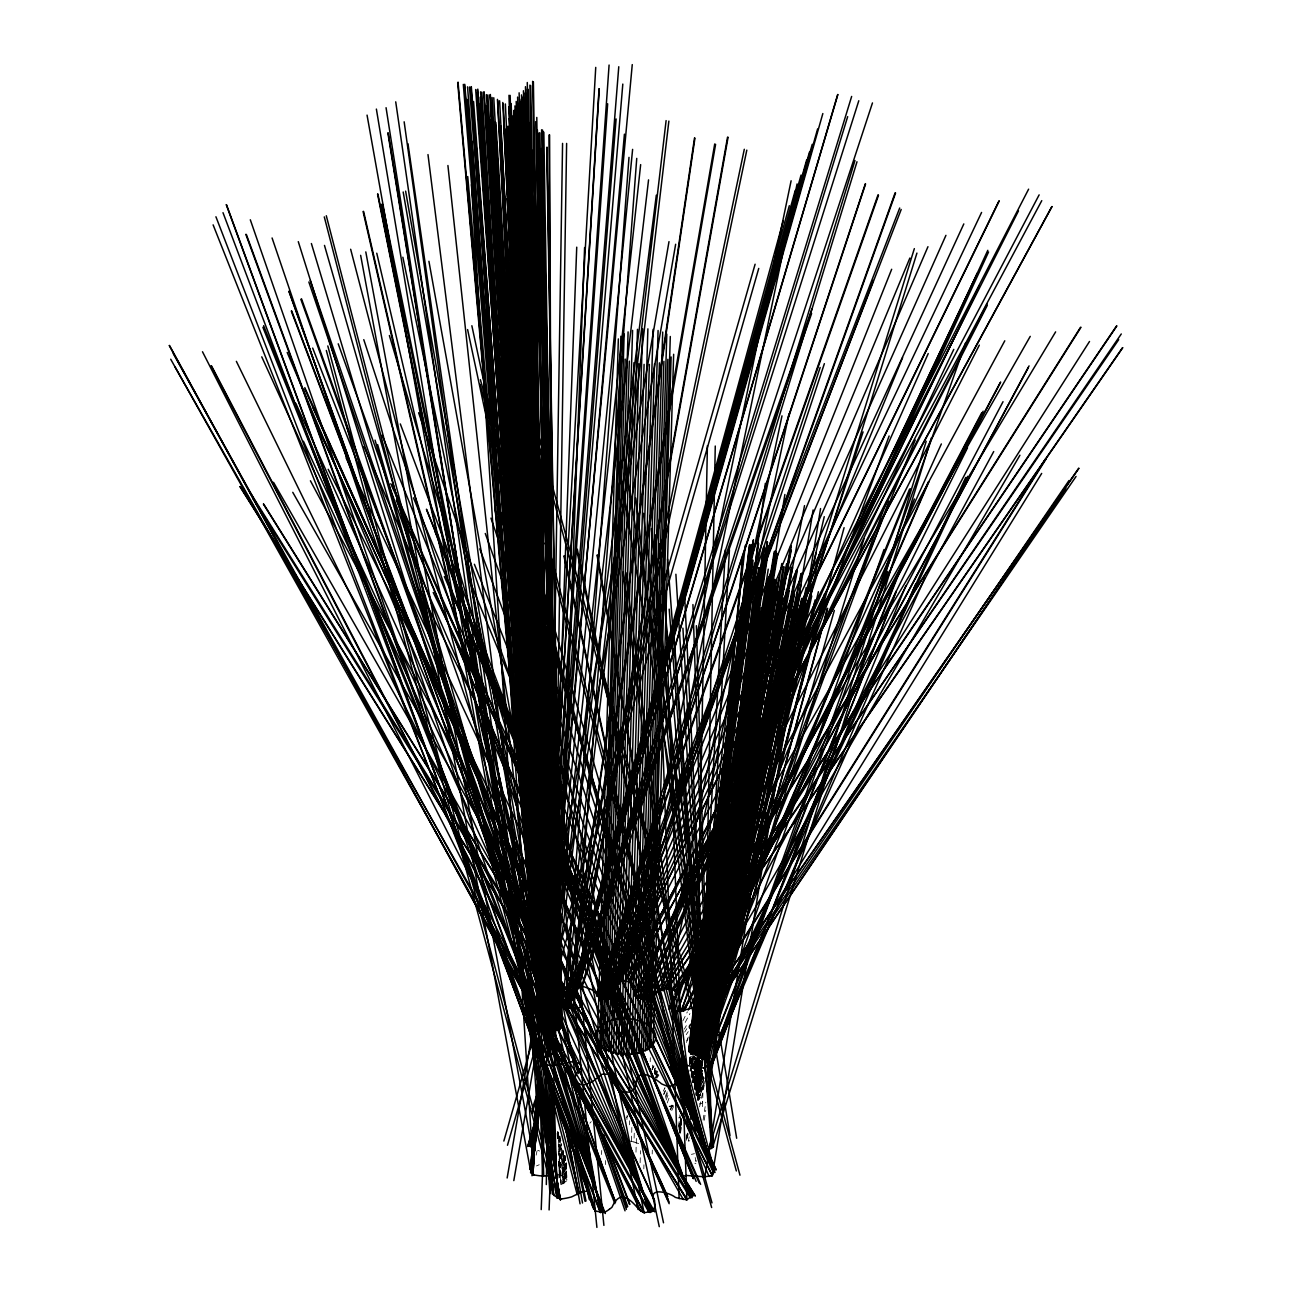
<?xml version="1.0" encoding="UTF-8"?>
<svg xmlns="http://www.w3.org/2000/svg" width="1292" height="1292" viewBox="0 0 1292 1292"><rect width="100%" height="100%" fill="white"/><g stroke="black" fill="none" stroke-linecap="round" stroke-linejoin="round"><path stroke-width="0.75" stroke-dasharray="5 3.75" d="M695.08 1088.155L695.419 1070.034M695.467 1068.016L695.661 1057.954M702.606 1106.646L703.187 1076.43M601.587 1154.515L601.701 1150.494M605.447 1164.593L605.577 1160.555M626.943 1119.518L627.072 1115.497M629.495 1124.815L629.608 1120.778M631.449 1141.159L631.869 1127.06M638.619 1143.582L634.001 1142.015L634.291 1131.937M635.987 1152.189L636.407 1138.107M640.121 1162.752L640.477 1150.671M643.82 1168.824L643.949 1164.786M650.215 1061.749L650.328 1057.712M652.428 1069.13L652.557 1065.109M654.624 1073.248L654.786 1067.386M652.202 1153.982L652.315 1150.09M696.776 1071.229L695.774 1089.35L699.812 1071.682M696.889 1069.211L697.551 1057.131M699.279 1099.444L700.829 1071.262L697.373 1095.374M701.378 1061.184L700.942 1069.243L702.057 1061.313M694.482 1088.542L696.485 1066.449M696.663 1064.447L697.212 1058.423M696.986 1066.336L694.983 1088.429L701.168 1060.861M697.163 1064.317L697.712 1058.293M679.85 1132.131L681.159 1118.711M691.22 1067.677L692.577 1055.661M691.268 1076.026L691.931 1070.018M692.157 1068.016L693.513 1056M691.268 1075.719L691.963 1069.711M692.189 1067.709L693.546 1055.693M692.028 1078.029L692.932 1070.018M693.158 1068.016L694.531 1056M691.64 1076.947L693.982 1056.921M692.609 1076.785L693.303 1070.777M693.546 1068.775L694.725 1058.762M701.201 1060.328L695.451 1087.896L699.02 1057.857M679.624 1128.174L680.577 1120.164M679.657 1129.579L680.852 1119.566M679.721 1129.127L680.949 1119.114M691.123 1075.106L693.368 1057.114M691.737 1076.866L694.208 1056.888M697.664 1097.812L702.186 1061.766M701.927 1070.309L698.164 1100.332L704.285 1083.326M679.317 1128.384L680.577 1118.371M679.592 1127.964L680.593 1119.954M692.867 1076.252L693.643 1070.244M693.901 1068.242L695.193 1058.229M692.997 1082.002L694.547 1069.986M694.821 1067.983L696.113 1057.97M696.792 1095.891L701.298 1061.862M697.567 1096.391L702.331 1060.377M679.802 1131.469L681.401 1119.502M679.996 1133.827L681.595 1121.86M689.557 1062.024L690.348 1056.048M701.653 1071.213L697.922 1099.137L701.766 1071.359M698.924 1099.217L702.428 1073.297M697.422 1095.228L700.7 1071.294M693.126 1081.759L694.789 1069.776M695.064 1067.773L696.453 1057.793M695.936 1094.146L700.619 1060.264M696.727 1094.631L701.411 1060.748M696.388 1095.341L699.715 1071.391M700.006 1069.405L701.104 1061.41M679.253 1128.4L680.706 1118.436M681.078 1118.985L679.64 1128.95L681.255 1118.969M689.476 1061.184L690.041 1057.211M679.899 1131.469L681.627 1119.518M689.734 1063.72L690.881 1055.742M695.677 1088.316L699.699 1060.393M696.194 1090.771L700.506 1060.861M701.12 1069.421L702.267 1061.443M694.143 1081.21L695.613 1071.229L693.643 1081.146M695.904 1069.243L697.68 1057.276L696.113 1065.044M678.817 1127.981L680.028 1120.003M694.563 1088.494L699.037 1058.568M695.403 1088.93L698.084 1070.971M698.391 1068.985L699.57 1060.99M697.825 1098.152L702.024 1070.277L694.611 1089.027L699.376 1067.37M703.106 1120.164L705.803 1102.221M704.269 1120.245L705.771 1110.28M689.589 1060.603L690.186 1056.63M689.508 1065.141L690.736 1057.163M694.337 1082.906L696.178 1070.971M696.485 1068.985L698.487 1056.921M686.924 1137.041L687.538 1133.068M697.05 1071.391L694.595 1087.299L697.745 1071.569M697.357 1069.388L699.182 1057.454M696.13 1089.802L700.409 1061.927M694.515 1084.602L696.711 1070.664M697.018 1068.662L698.584 1058.697M687.522 1137.8L688.152 1133.811M695.371 1087.961L699.763 1060.07M679.786 1129.919L681.352 1119.97M690.138 1064.301L691.398 1056.339M692.754 1076.882L694.321 1066.95M694.644 1064.947L695.904 1057.001M696.307 1094.534L701.653 1060.748M678.381 1126.495L679.963 1116.659M686.246 1138.091L686.892 1134.101M694.595 1086.362L699.085 1058.519M700.7 1060.861L696.21 1088.704L699.521 1070.907M692.851 1078.271L694.159 1070.325M694.498 1068.339L696.13 1058.39M686.989 1138.72L687.958 1132.761M695.128 1089.059L698.051 1071.181M698.391 1069.195L699.683 1061.249M679.027 1129.725L680.674 1119.776L681.482 1123.814M689.831 1064.156L691.139 1056.21M690.509 1063.655L691.818 1055.709M694.369 1087.476L697.002 1071.601M697.325 1069.614L699.311 1057.696M697.195 1095.018L701.152 1071.149M701.475 1069.146L702.477 1063.187M690.622 1063.607L691.947 1055.661M679.786 1132.745L681.449 1122.796L679.786 1132.745L681.336 1128.368M690.041 1071.1L692.367 1057.195L690.138 1071.116M696.113 1095.293L700.119 1071.472M700.442 1069.485L701.782 1061.539M680.593 1132.325L681.595 1126.366M690.945 1070.697L693.287 1056.775M696.065 1089.479L699.101 1071.585L695.532 1089.285M700.797 1061.636L699.44 1069.582L701.039 1061.588M694.498 1086.653L699.247 1058.875M686.391 1140.255L687.522 1133.601M695.193 1088.671L699.925 1060.893M694.482 1086.443L699.408 1058.665M692.916 1080.645L694.725 1070.745M695.096 1068.775L697.26 1056.888M693.093 1082.68L695.274 1070.81M695.629 1068.823L697.809 1056.937M693.836 1082.486L696 1070.567M696.356 1068.597L698.164 1058.665M692.141 1077.964L694.337 1066.045M694.692 1064.075L695.79 1058.116M692.883 1077.496L693.982 1071.553M695.435 1063.607L696.533 1057.663L690.493 1070.341M694.353 1084.892L696.937 1071.02M697.309 1069.033L699.15 1059.117M699.893 1068.936L701.378 1060.99M695.015 1087.945L700.232 1060.264M691.091 1076.898L694.838 1057.098M691.511 1076.704L695.274 1056.904M699.311 1058.326L694.418 1084.053L699.424 1060.49M692.916 1079.676L695.581 1065.835M695.968 1063.849L697.099 1057.922M693.223 1081.162L695.128 1071.278M696.646 1063.364L697.777 1057.437M566.219 1163.462L566.865 1180.71L560.114 1185.636M692.673 1082.825L695.742 1067.014M694.531 1088.397L699.989 1060.732M698.132 1069.582L699.715 1061.669M696.243 1092.176L702.477 1060.538L696.097 1087.929M697.228 1063.332L698.423 1057.405M693.885 1082.599L697.066 1066.772M697.47 1064.802L699.053 1056.888M696.259 1089.35L699.941 1071.617M701.976 1061.749L700.345 1069.631L701.976 1061.846M536.148 1155.145L536.971 1151.204M694.272 1082.728L697.583 1066.95M699.247 1059.052L698.003 1064.979L699.796 1065.852L698.035 1065.012M695.968 1090.706L700.119 1070.987M700.522 1069.017L702.186 1061.136M696.21 1092.725L700.926 1071.1M701.346 1069.13L702.638 1063.235M688.378 1140.82L689.234 1136.879M697.777 1097.538L702.477 1075.897M699.586 1106.808L704.285 1085.167M699.812 1065.399L700.668 1061.459M699.166 1098.927L704.011 1077.318M696.533 1094.098L701.911 1070.567M693.562 1082.809L697.195 1067.095M697.648 1065.125L699.473 1057.26M695.613 1088.542L700.603 1066.934M701.055 1064.979L701.96 1061.039M697.648 1094.356L702.299 1074.734M696.808 1095.438L702.493 1071.924M696.081 1089.98L702.751 1062.557M696.065 1091.32L702.735 1063.897M697.486 1094.905L702.444 1075.412M696 1093.355L702.008 1069.889M695.92 1094.663L701.927 1071.213M694.466 1082.922L698.665 1067.337M699.198 1065.383L700.248 1061.491M696.291 1094.841L702.573 1071.52M696.695 1094.195L702.444 1072.812M696.921 1095.503L702.606 1074.831M694.175 1086.992L700.135 1067.757M700.732 1065.835L701.927 1061.976M654.204 1071.779L655.464 1067.951M694.272 1089.075L700.958 1070.083M697.567 1100.106L704.302 1081.081M654.236 1073.975L655.625 1070.196M666.204 1099.993L668.287 1094.308M667.237 1102.948L669.337 1097.263M698.148 1099.282L704.285 1082.534M698.019 1100.267L703.865 1085.232L698.197 1100.38M694.999 1089.237L702.412 1070.47M670.128 1109.634L673.116 1102.141M689.589 1060.958L691.834 1055.338M665.332 1096.504L667.593 1090.9M665.59 1098.135L667.851 1092.531M654.834 1074.346L656.368 1070.616M696.081 1095.648L703.736 1077.027M697.002 1094.889L704.14 1078.239M663.507 1094.405L665.105 1090.706M686.714 1040.722L688.313 1037.024M664.007 1094.292L665.606 1090.577M686.407 1042.466L688.022 1038.768M697.034 1086.443L701.556 1076.204M695.758 1088.558L702.347 1073.717M655.383 1074.783L657.047 1071.1M670.58 1109.893L673.148 1104.418M691.914 1064.204L694.466 1058.713M671.727 1110.555L673.439 1106.905M655.948 1075.122L657.741 1071.504M682.887 1020.874L687.376 1011.846M652.008 1069.243L653.897 1065.674M652.04 1069.776L653.946 1066.223M655.448 1077.383L657.37 1073.83M685.164 1022.424L689.944 1013.558M655.835 1077.819L657.87 1074.33M684.308 1029.126L686.343 1025.638M627.993 1115.755L626.539 1117.499M684.695 1032.098L686.843 1028.69M591.268 1121.618L589.879 1123.168M656.82 1078.206L658.855 1075.202M686.246 1034.617L688.281 1031.614M655.706 1077.883L658.016 1074.573M655.851 1078.013L658.145 1074.702M696.097 1089.221C701.895 1084.489 710.438 1072.441 692.577 1079.24M536.455 1165.933L539.232 1164.738M558.887 1149.525L561.584 1148.782L558.887 1149.396M691.414 1154.354L694.45 1153.675M689.767 1140.771L688.248 1141.094M560.97 1140.271L558.548 1140.723M693.32 1080.758L702.396 1078.465M669.111 1106.291L673.067 1105.968M669.595 1106.243L673.6 1105.936M699.247 1103.933C705.917 1104.062 700.91 1096.795 697.373 1095.584M558.806 1174.848L564.62 1176.414L567.027 1179.903M694.854 1163.268L695.92 1163.398M629.01 1140.917L634.001 1142.015M539.636 1151.043L538.651 1150.671A39.051 23.062 1.7 0 1 537.682 1150.284M695.177 1157.535L696.033 1161.476L695.645 1157.293M679.753 1114.915L681.514 1123.975M680.496 1118.985L681.611 1124.88M558.774 1163.494L559.614 1177.577L558.742 1161.46M558.742 1174.073L558.984 1178.094M560.841 1143.63L563.231 1183.908L561.342 1143.582M560.05 1137.784L562.811 1184.102M557.821 1132.777L558.273 1140.836M558.838 1150.897L560.793 1185.152L558.532 1142.855M557.127 1133.262L557.482 1139.302M558.952 1136.346L561.519 1184.683M557.999 1132.777L558.435 1140.836M557.369 1131.404L557.74 1139.463L557.563 1131.291M558.79 1161.637L559.452 1175.752M564.249 1156.372L565.444 1182.535M563.312 1150.817L564.782 1183.036L563.28 1150.768M566.187 1162.509L566.865 1178.918L565.848 1162.138M559.032 1135.991L560.776 1178.32M564.426 1156.178L565.298 1178.352M565.202 1155.71L565.428 1161.766M565.492 1163.769L566.009 1177.868M564.346 1156.647L564.895 1180.63M564.006 1156.243L564.62 1176.414M564.879 1155.646L565.508 1179.854M564.604 1156.065L565.25 1180.274M564.636 1155.856L565.169 1180.048M564.281 1156.905L564.846 1181.098M558.532 1132.68L559.468 1177.077M564.297 1157.325L564.685 1179.499M564.006 1155.904L564.426 1180.097M557.579 1132.809L557.724 1140.868M560.05 1136.136L560.712 1176.463M559.145 1137.816L559.759 1176.124M559.161 1136.104L559.824 1176.431M558.112 1131.776L558.241 1139.835M678.623 1117.871A48.224 28.489 1.7 0 1 679.802 1117.677M696.081 1070.907L694.127 1082.825L696.13 1070.858M681.336 1119.292L679.705 1129.224L681.368 1119.276M663.248 1091.175L664.976 1087.783L663.248 1091.175M694.515 1074.12L691.559 1073.377L697.422 1075.009L694.515 1074.12M564.039 1183.488L562.424 1149.218L564.039 1183.488M566.171 1177.868L565.605 1163.737L566.171 1177.868M565.638 1177.319L564.798 1157.196L565.638 1177.319"/><path stroke-width="1.5" d="M546.322 1184.57L547.033 1138.171M562.569 143.396L548.745 1029.207L499.616 100.776M550.36 1184.602L550.65 1166.45M552.798 1029.239L566.623 143.428M696.614 1007.598L707.402 445.675M704.043 1032.13L704.302 1018.031M704.495 1007.954L715.267 446.031M597.437 1043.71L618.351 338.924M599.827 1045.067L620.871 336.243M601.216 1047.408L621.71 356.721M602.928 1048.733L624.149 333.885M604.688 1049.798L625.183 359.111M606.755 1050.784L628.09 331.899M608.807 1051.817L629.301 361.13M611.132 1053.287L632.579 330.381M613.409 1053.4L633.92 362.713M615.961 1054.256L637.489 329.331M618.4 1054.482L638.894 363.795M621.064 1055.758L642.641 328.814M623.6 1055.047L644.094 364.36M626.313 1055.79L647.89 328.846M628.865 1055.079L649.359 364.392M631.578 1054.337L653.09 329.412M634.017 1054.563L654.511 363.876M636.633 1053.416L658.08 330.494M638.91 1053.529L659.421 362.842M641.3 1052.964L662.699 332.076M643.4 1051.995L663.91 361.308M645.532 1050.961L666.801 334.095M647.357 1050.008L667.851 359.321M649.133 1049.33L670.29 336.501M650.635 1047.65L671.129 356.963M653.154 1044.97L673.649 354.283M687.942 1187.881L689.088 1189.06A39.051 23.062 1.7 0 1 690.59 1190.949A48.224 28.472 1.7 0 1 692.916 1195.132L687.263 1199.493M541.219 1209.587L576.733 247.176M549.1 1209.942L584.598 247.547M538.118 1075.219L532.934 1174.703L534.177 1174.945A49.161 29.038 1.7 0 0 540.217 1175.833L552.556 1175.833M540.46 1030.176L541.542 1009.52L547.404 1004.885A50.033 29.555 1.7 0 1 552.378 1004.998C562.65 1006.533 592.818 1016.093 574.956 995.89A39.083 23.078 1.7 0 1 574.391 993.839A48.224 28.472 1.7 0 1 574.1 989.478L583.241 986.507A49.161 29.038 1.7 0 1 588.554 988.493C596.339 990.092 599.343 1000.686 608.193 998.458C617.091 998.603 611.843 989.268 616.397 985.118A48.224 28.489 1.7 0 1 619.837 981.322L630.431 981.5A49.144 29.022 1.7 0 1 633.419 984.762L633.904 985.408A39.051 23.062 1.7 0 1 635.163 987.363C634.856 1003.416 650.038 1000.735 658.161 991.384A39.051 23.062 1.7 0 1 660.858 990.124A48.224 28.489 1.7 0 1 667.092 987.912L676.297 991.206A50.033 29.555 1.7 0 1 676.265 994.146L674.989 998.861L672.26 1002.334M697.664 1055.128L725.377 549.778M701.604 1057.163L729.431 549.811M531.997 1175.768L538.134 1070.858M540.331 1030.677L595.741 67.394M538.425 1081.759L532.934 1174.703L538.716 1080.031M541.623 1029.385L599.052 88.647M541.784 1029.659L599.23 88.938M708.597 1070.826L719.66 1040.69L719.612 1035.247L718.53 1034.811A48.208 28.472 1.7 0 0 711.989 1032.663A39.051 23.062 1.7 0 0 708.727 1031.872C682.063 1030.725 684.469 1025.412 706.03 1015.496A50.033 29.555 1.7 0 0 708.549 1013.009C709.211 1011.103 705.319 1007.825 703.219 1007.502A48.224 28.472 1.7 0 0 695.839 1007.518A39.051 23.062 1.7 0 0 692.399 1007.792C686.068 1010.118 665.073 1014.818 671.598 1002.834M541.542 1009.52L542.139 1010.215A48.224 28.489 1.7 0 0 546.08 1013.978A39.051 23.062 1.7 0 0 548.293 1015.609C571.339 1022.521 559.501 1030.903 542.236 1029.078A39.051 23.062 1.7 0 0 538.99 1029.756A48.24 28.489 1.7 0 0 532.482 1031.694L531.383 1032.243L531.432 1037.524L560.34 1199.073L561.6 1198.911A49.144 29.022 1.7 0 0 567.495 1197.91L568.593 1197.668A39.051 23.062 1.7 0 0 571.742 1196.844L582.45 1191.547L588.716 1191.208M534.177 1174.945L531.593 1172.232L538.07 1079.628M541.736 1027.285L542.026 1023.264M543.011 1009.165L609.081 65.036M532.595 1174.121L539.087 1081.582M542.608 1031.274L607.66 103.796M565.105 1007.954L628.994 157.366M574.052 992.886L636.746 158.383M719.66 1040.69L718.578 1041.077A48.208 28.472 1.7 0 1 712.07 1043.015C695.758 1042.676 676.62 1048.151 702.751 1057.163A39.067 23.078 1.7 0 1 704.964 1058.81A48.224 28.472 1.7 0 1 708.904 1062.557C709.534 1064.35 705.82 1067.757 703.655 1067.903A50.033 29.555 1.7 0 1 698.665 1067.79C688.265 1066.11 658.387 1056.872 676.087 1076.882A39.051 23.062 1.7 0 1 676.653 1078.933A48.224 28.472 1.7 0 1 676.96 1083.294L714.46 1170.342L712.296 1175.591L711.085 1175.817A50.033 29.555 1.7 0 1 707.467 1176.366A45.511 26.874 1.7 0 1 703.93 1176.754L686.423 1175.478L681.498 1176.511M530.624 1172.991L538.166 1078.449M543.77 1008.051L618.771 66.732M532.433 1173.83L539.442 1085.425M543.916 1029.159L616.106 118.961M536.455 1117.418L536.778 1113.413M545.692 1006.856L622.809 84.077M532.272 1173.54L539.765 1089.108M545.111 1028.787L624.424 134.158M697.583 1054.401L742.415 558.338M698.084 1054.288L742.916 558.209M538.118 1085.07L530.398 1169.583L531.593 1172.232M545.402 1006.872L632.256 64.6M536.778 1102.124L530.398 1169.583L531.173 1168.872A50.017 29.538 1.7 0 1 532.029 1168.339M537.149 1098.378L538.037 1089.043M532.126 1173.249L540.395 1088.93M546.306 1028.707L632.612 149.371M531.965 1172.958L540.605 1092.774M547.517 1028.626L640.654 164.617M688.749 1050.638L745.274 545.515M692.803 1053.658L748.165 561.019M693.739 1053.997L749.102 561.358M693.772 1053.691L749.408 563.102M694.757 1053.997L750.394 563.409M531.82 1172.668L540.767 1096.617M548.761 1028.561L648.552 179.879M561.891 1006.21L666.107 120.608M564.41 1008.681L668.868 121.093M694.45 1052.915L752.089 560.373M695.193 1054.756L753.058 560.211M699.247 1055.855L756.272 571.581M688.975 1050.041L749.457 545.256M689.007 1051.462L749.731 544.659M689.266 1051.042L751.25 544.433M693.852 1053.125L754.593 563.312M697.438 1030.903L765.365 483.289M702.428 1059.763L758.598 611.342M703.429 1058.293L759.357 611.875M689.12 1050.364L753.236 540.201M689.137 1051.93L753.494 539.781M531.674 1172.377L540.863 1100.283M550.053 1028.206L656.32 195.173M695.726 1054.224L758.614 567.786M696.63 1053.965L759.518 567.527M761.295 607.611L701.814 1057.857L635.68 498.05M702.59 1058.374L762.07 608.112M690.429 1051.688L758.129 543.076M690.622 1054.046L758.598 543.447M703.252 1059.246L765.946 590.686M704.302 1059.343L764.719 610.696M702.331 1059.327L767.012 586.584M696.727 1055.79L763.733 572.598M700.894 1058.261L763.766 603.768M701.96 1056.759L764.557 604.252M701.669 1057.421L767.9 582.353M703.429 1059.375L766.511 606.513M690.251 1052.673L763.701 546.516M690.622 1053.222L764.089 547.065M691.172 1053.755L764.638 547.598M700.264 1056.404L766.043 599.795M701.088 1056.872L766.867 600.263M702.557 1059.44L768.562 602.443M566.38 1007.534L694.515 137.937M566.817 1007.728L694.951 138.147M697.971 1055.289L768.724 576.765M690.251 1052.189L767.19 541.623M690.574 1052.609L767.529 542.042M699.327 1056.565L768.126 595.725M700.167 1057.001L768.966 596.161M703.833 1058.342L772.874 600.392M708.517 1084.279L781.854 597.841M709.082 1088.349L783.017 597.921M690.8 1052.641L768.498 546.209M691.349 1053.174L769.031 546.742M770.064 591.478L698.326 1057.05L776.831 579.898M699.489 1055.467L770.92 591.881M701.023 1057.938L772.277 594.078M698.891 1056.711L773.73 580.56M700.393 1056.081L773.908 589.685M691.705 1054.353L768.255 569.158M699.989 1031.161L784.89 494.481M702.267 1056.775L775.798 591.784M699.408 1056.517L775.394 585.05M701.346 1056.872L777.057 587.295M704.851 1176.98L813.104 509.952M419.593 590.137L712.296 1175.591L820.565 508.563M696.776 1054.417L774.909 579.317M700.668 1055.289L778.155 582.547M691.462 1054.224L774.279 551.555M692.141 1053.723L774.958 551.07M699.634 1055.726L779.108 577.266M703.123 1059.198L780.852 589.653M692.286 1053.674L775.668 552.653M693.029 1053.222L776.411 552.201M702.121 1059.553L781.692 585.018M693.142 1053.222L776.96 554.252M693.949 1052.802L777.768 553.832M698.487 1056.921L781.805 563.522M782.338 580.124L701.459 1057.647L801.654 598.729M609.34 1209.328L610.066 1208.795A39.051 23.062 1.7 0 0 612.053 1207.132C620.322 1188.414 630.609 1199.767 639.508 1210.023A50.017 29.538 1.7 0 0 643.093 1212.138L644.062 1212.671L500.892 512.423M699.586 1056.888L783.178 566.833M700.603 1056.921L784.196 566.865M507.158 1177.981L668.998 241.636M513.812 1180.613L675.651 244.269M565.266 1008.519L714.718 143.961M566.138 1008.923L715.59 144.381M572.275 1009.65L727.541 137.194M572.824 1009.698L728.09 137.243M699.763 1056.678L783.259 586.374M697.632 1054.902L790.752 545.999M698.164 1054.966L791.302 546.064M698.52 1056.678L787.958 564.507M696.517 1054.143L786.537 563.958M696.889 1055.677L787.28 563.49M699.521 1057.131L786.634 589.265M789.234 590.719L702.121 1057.017L802.154 598.131M700.975 1056.307L788.718 589.637M695.209 1055.128L790.801 550.344M695.645 1054.934L791.237 550.15M699.683 1056.355L792.594 567.737M697.858 1053.965L791.366 567.527M698.164 1055.451L792.044 567.043M702.638 1031.436L804.528 505.608M700.781 1056.775L792.384 592.43M700.894 1055.726L797.358 570.693M701.831 1057.631L794.273 592.753M702.88 1058.552L794.564 593.819M698.81 1055.419L796.13 570.725M699.053 1056.888L796.76 570.208M625.167 981.064L791.108 180.783M631.142 984.213L797.083 183.948M702.396 1059.779L801.04 584.549M701.621 1058.358L798.23 595.451M564.281 1008.18L744.305 149.274M566.768 1009.036L746.808 150.13M661.116 990.189L781.983 415.863M668.109 988.17L788.976 413.844M699.65 1057.082L800.943 573.713M700.248 1056.549L801.557 573.18M702.59 1059.165L799.909 595.725M609.356 1209.328A49.161 29.038 1.7 0 1 605.189 1211.961L604.252 1212.461L546.548 1065.222L542.269 1060.845L542.495 1059.763A50.84 30.023 1.7 0 1 543.722 1058.487A46.48 27.455 1.7 0 1 546.387 1056.145C573.567 1045.454 559.646 1041.546 539.055 1040.108A48.224 28.489 1.7 0 1 532.53 1037.961L531.432 1037.524M703.494 1059.295L806.24 587.343M705.9 1060.151L816.173 552.54M708.565 1065.48L820.113 551.975M702.848 1057.922L804.157 598.325M707.532 1061.604L811.731 595.983M704.592 1058.794L811.521 590.04M705.367 1031.71L824.248 516.671M702.412 1059.085L807.888 601.507M702.88 1058.471L808.372 600.893M705.561 1060.99L815.155 599.859M818.434 591.72L705.335 1060.167L667.576 559.048M703.704 1058.632L814.202 604.123M704.156 1058.019L814.654 603.493M705.9 1061.749L824.635 593.722M705.012 1058.164L820.662 606.61M704.931 1059.472L821.082 605.964M708.113 1032.26L844.08 527.685M705.723 1059.86L827.251 608.936M706.11 1059.198L827.639 608.29M529.558 1145.293L535.55 1124.072L529.413 1145.746L530.253 1146.456A48.224 28.489 1.7 0 0 532.982 1148.055M567.043 1009.246L783.227 220.98M530.641 1141.886L535.469 1124.411M567.673 1007.873L789.315 205.703M529.978 1144.131L535.389 1124.702M567.802 1008.148L795.258 190.392M529.882 1144.421L535.308 1124.993M567.915 1008.438L801.056 175.066M529.768 1144.712L535.776 1123.346L529.72 1144.857M806.725 159.707L568.012 1008.713L809.486 152.036M529.655 1145.003L535.679 1123.669M812.232 144.349L567.995 1009.262L837.668 94.591M568.044 1009.52L817.61 128.958M706.449 1061.249L834.325 610.438M530.253 1146.456L529.413 1145.746L535.518 1124.25M567.963 1010.086L822.842 113.551M529.413 1145.746L534.953 1126.236M568.545 1008.374L574.585 988.574M503.848 1141.046L532.756 1040.173M534.985 1032.421L755.109 264.214M507.481 1145.261L534.161 1052.14M540.282 1030.806L758.743 268.429M527.637 1146.505L535.615 1119.437M527.863 1146.44L535.259 1121.294M568.318 1009.149L837.878 94.51M530.221 1143.549L535.599 1126.043M577.621 989.139L851.654 96.432M581.352 987.233L847.665 116.668M599.197 997.424L854.965 160.531M601.232 998.635L857 161.758M708.339 1150.219L926.186 441.299M704.592 1151.495L707.37 1150.3A45.511 26.874 1.7 0 0 710.051 1148.927A50.033 29.555 1.7 0 0 712.651 1147.361L931.354 437.875M677.202 1012.815L914.348 248.629M681.578 1011.491L916.932 253.087M710.858 1033.116L864.009 538.635M528.783 1143.743L535.486 1122.587M577.492 989.801L858.792 100.744M326.327 350.471L553.848 1195.31L395.723 101.842M533.822 1133.617L535.55 1128.352M674.214 1010.473L863.072 431.899M581.788 987.621L872.471 102.924M597.211 995.793L865.365 183.658M597.421 996.1L865.575 183.965M612.57 995.744L820.145 367.493M619.982 982.324L824.377 363.65M532.175 1108.697L538.166 1091.562M567.479 1007.76L811.974 308.869M531.82 1113.349L537.827 1096.214M568.464 1008.6L811.618 313.52M596.5 995.938L878.076 194.737M597.598 994.646L878.495 195.35M713.652 1033.971L884.019 549.52M708.339 1069.663L965.673 342.735M606.982 1000.25L895.13 192.799M608.096 998.538L895.582 192.993M708.355 1071.956L887.83 571.403M677.234 1011.507L889.122 436.002M691.979 1029.982L886.393 502.055M693.723 1031.048L888.831 501.231M708.549 1013.009L708.904 1012.072M599.359 998.07L873.376 280.461M596.21 994.517L899.716 208.012M597.679 995.987L901.186 209.482M708.985 1072.085L896.099 591.268M708.42 1074.088L896.277 591.381M716.123 1034.634L903.754 560.13M716.511 1034.844L904.142 560.34M601.474 997.198L891.674 269.269M701.556 1031L914.429 499.019M691.64 1031.081L909.568 489.087M692.641 1030.854L910.569 488.861M680.868 1010.909L915.221 440.007M638.571 998.135L902.607 357.658M717.528 1043.516L905.934 585.518M602.12 999.766L909.875 258.029M532.482 1031.694L531.303 1034.504L532.482 1031.694L531.4 1032.098M709.679 1065.286L915.624 584.145M604.139 998.845L927.963 246.707M691.511 1029.627L928.415 481.819M692.011 1029.514L928.916 481.706M530.576 1142.661L531.529 1140.642L471.435 184.659M605.302 999.75L945.938 235.338M640.977 999.459L928.221 353.572M718.853 1037.153L924.927 577.944M684.485 1010.586L941.351 443.947M607.24 998.781L963.816 223.92M643.287 998.764L987.815 250.309M644.886 998.571L988.574 251.956M707.257 1031.291L965.705 477.475M707.564 1033.794L967.692 476.312M608.29 999.637L981.581 212.437M977.43 273.032L634.905 995.696L979.126 286.856M634.84 996.019L977.366 273.355M644.159 998.894L953.787 349.389M635.066 994.953L979.271 286.21M609.84 998.877L998.894 201.1M610.179 998.651L999.233 200.89M688.265 1010.037L967.514 447.791M618.771 984.181L620.515 980.693M654.446 1200.349C647.663 1186.88 669.321 1192.306 675.296 1197.345A39.035 23.062 1.7 0 0 678.51 1198.217L679.64 1198.459A49.144 29.038 1.7 0 0 685.616 1199.525L686.892 1199.703L620.628 1091.272A50.065 29.571 1.7 0 1 618.723 1089.317A45.478 26.857 1.7 0 1 617.14 1087.363L614.782 1082.841L614.491 1077.043L610.47 1074.088L601.927 1074.266L592.883 1081.404A39.067 23.078 1.7 0 1 590.202 1082.648A48.224 28.472 1.7 0 1 583.952 1084.86L582.821 1085.199L652.896 1211.298L653.251 1210.572A48.224 28.472 1.7 0 0 654.737 1206.324A39.051 23.062 1.7 0 0 654.996 1204.273L654.446 1200.349L303.41 441.25M628.8 981.629L1018.484 210.887M646.404 1000.137L979.32 345.125M635.163 993.936L987.136 303.895M635.212 995.615L987.185 305.574M618.803 984.003L1028.61 189.165M625.845 980.935L1039.139 194.866M668.933 1008.713L981.775 412.665M670.306 1007.259L983.147 411.211M682.935 1010.667L1003.028 401.699M668.755 1008.567L1000.363 382.384M669.095 1008.309L1000.702 382.125M676.96 1083.294L669.401 1086.507M625.005 981.419L1041.772 200.648M683.242 1011.265L1029.078 365.894M683.484 1011.103L1028.367 367.509M649.392 999.782L1004.788 340.797M692.819 1008.228L993.709 451.554M629.963 982.082L1051.833 206.655M630.141 981.985L1052.011 206.542M656.223 992.66L1030.241 336.372M696.517 1008.261L1019.921 455.236M659.34 992.369L1055.629 331.866M696.856 1031.565L1041.675 473.421M662.861 990.689L1080.5 327.361M663.345 990.593L1080.984 327.264M699.731 1008.212L1045.664 458.773M700.248 1008.277L1046.165 458.838M675.409 990.867L1089.511 341.476M697.228 1030.58L709.147 1012.347M667.221 989.091L1116.595 325.923M667.447 989.155L1116.821 326.004M698.019 1031.63L1065.512 488.505M698.278 1031.678L1065.755 488.554M672.357 991.093L1121.278 333.966M706.934 1010.215L1069.001 480.527M672.502 989.026L1118.711 339.651M707.855 1011.361L1076.058 476.441M675.215 994.194L1122.506 347.726M675.458 994.162L1122.764 347.693M703.995 1008.293L1078.739 468.237M704.124 1008.422L1078.885 468.366M712.651 1147.361L712.586 1144.728M599.746 1211.799L595.305 1211.008L542.495 1059.763M712.296 1175.591L668.949 1086.637L667.803 1086.265A50.824 30.023 1.7 0 1 665.59 1085.506A46.496 27.455 1.7 0 1 661.536 1083.859C652.67 1076.236 635.955 1066.481 635.874 1085.748A39.051 23.062 1.7 0 1 634.647 1087.654L634.162 1088.3A49.144 29.022 1.7 0 1 631.223 1091.449L630.528 1092.095L692.9 1196.101L292.767 492.333M718.578 1041.077L719.692 1040.238M619.821 981.322L620.774 980.693M630.27 1092.095L631.223 1091.449M531.173 1168.872L530.334 1169.438L360.646 255.331M603.994 1212.429L605.189 1211.961M669.175 1086.572L667.803 1086.265M711.085 1175.817L712.377 1175.445M705.949 1061.103L707.741 1060.716L705.917 1061.233M667.092 987.912L668.465 987.653M582.595 1085.119L583.968 1084.86M644.563 1212.607L652.412 1211.395L211.016 365.943M545.967 1005.014L547.404 1004.885M703.655 1067.903L705.077 1067.757M554.042 1092.596L557.304 1197.393L561.6 1198.911M629.511 1092.095L625.926 1092.079M625.425 1092.063L622.356 1091.982M546.548 1065.222L547.84 1065.286A48.224 28.472 1.7 0 0 555.205 1065.254A39.083 23.078 1.7 0 0 558.645 1064.979L572.647 1061.588L580.334 1063.978L581.384 1067.677L576.749 1072.667L574.795 1078.626A50.033 29.555 1.7 0 0 574.762 1081.582L644.062 1212.671L169.236 345.513M685.616 1199.525L687.069 1199.59L240.167 486.567M703.219 1007.502L704.786 1007.808M546.403 1065.092L547.84 1065.286M577.718 1086.863L600.247 1211.88L604.252 1212.461L246.336 234.433M600.005 1211.848L215.925 216.765M581.868 986.2L583.241 986.507M582.353 1085.054L574.827 1082.341M643.093 1212.138L644.32 1212.639L169.494 345.481M718.53 1034.811L719.628 1035.409M531.432 1037.379L532.53 1037.961M560.147 1198.976L388.246 133.076M557.11 1197.28L376.376 109.077M556.933 1197.183L554.026 1195.423M712.667 1169.228A49.161 29.038 1.7 0 1 713.572 1169.777L714.46 1170.342M629.462 980.838L630.431 981.5M620.628 1091.272L621.581 1091.95M713.572 1169.777L714.411 1170.487M593.819 1208.133A50.033 29.555 1.7 0 0 594.885 1210.281L595.547 1211.056L226.488 204.701M250.212 492.559L691.931 1197.862M252.861 498.341L690.316 1197.732M239.989 486.664L686.892 1199.703L663.006 535.841M263.633 504.058L695.274 1195.859M263.39 504.058L695.015 1195.859M541.655 1009.391L542.139 1010.215M594.885 1210.281L595.305 1211.008L377.635 444.577M273.516 482.32L683.307 1199.541M175.179 367.219L654.705 1211.88M170.722 359.241L648.762 1212.009M173.273 353.556L650.054 1212.607M310.419 480.785L692.56 1196.327M211.5 365.846L652.896 1211.298M202.489 351.747L641.042 1211.476M328.184 469.287L692.221 1196.537M236.371 361.356L651.927 1211.476M433.208 592.463L715.041 1172.474M440.346 596.775L713.555 1172.829M346.062 457.869L691.882 1196.763M454.332 598.632L716.188 1169.712M454.122 598.697L715.962 1169.793M261.759 356.85L651.443 1211.557M314.634 419.852L615.913 1082.599M620.079 1091.788L667.657 1196.424M314.57 420.175L615.848 1082.922M620.015 1092.111L667.593 1196.747M295.803 403.298L653.72 1199.121M304.815 387.632L617.172 1085.942M618.82 1089.624L669.095 1202.012M312.874 406.334L615.993 1083.294M620.112 1092.499L667.883 1199.186M312.729 406.98L667.738 1199.832M304.864 389.312L669.159 1203.708M444.335 576.539L709.13 1176.511M392.284 485.194L700.635 1184.36M390.814 483.725L699.15 1182.891M364.037 446.499L691.543 1196.973M287.195 352.425L650.958 1211.654M396.87 500.408L671.937 1156.986M396.418 500.214L670.726 1154.935M469.157 579.672L714.363 1170.633M413.488 497.856L696.146 1181.372M713.378 1146.505L659.679 628.461M382.125 435.194L691.188 1197.199M263.633 325.697L615.606 1202.012M262.906 327.312L614.895 1203.627M426.635 509.549L693.4 1178.692M426.425 509.258L693.19 1178.385M213.115 224.856L605.367 1213.511M474.39 564.265L714.266 1170.94M312.68 348.081L650.474 1211.735M708.92 1062.557L709.276 1063.51M437.035 532.675L682.434 1178.223M435 531.448L674.666 1161.944M291.637 310.839L579.204 1070.39M603.461 1134.473L629.866 1204.192M291.298 311.081L579.575 1072.522M603.122 1134.715L629.527 1204.451M479.768 548.874L714.169 1171.23M222.999 212.679L600.651 1212.736M400.31 423.938L690.849 1197.409M245.835 234.369L603.752 1212.397M226.245 204.653L595.305 1211.008M485.275 533.499L714.056 1171.521M338.213 343.817L649.973 1211.815M301.52 298.823L579.268 1071.779M598.374 1124.944L627.718 1206.615M300.842 299.324L578.606 1072.279M595.66 1119.76L627.056 1207.116M289.02 291.201L615.331 1202.044M288.972 291.524L615.283 1202.368M250.309 219.785L593.642 1209.102M418.608 412.746L690.493 1197.619M490.944 518.14L713.959 1171.812M310.225 280.542L579.656 1072.053M595.887 1119.728L626.41 1209.377M308.853 281.995L578.283 1073.507M590.622 1109.747L625.037 1210.83M272.079 237.97L603.251 1212.332M676.007 990.35L676.297 991.206M574.762 1081.582L575.037 1082.421M363.779 339.651L649.488 1211.896M496.742 502.814L713.846 1172.102M298.29 241.652L602.75 1212.267M502.685 487.52L713.733 1172.393M311.388 243.526L602.492 1212.219M389.393 335.549L649.004 1211.961M508.757 472.226L713.604 1172.684M324.486 245.415L602.25 1212.187M375.051 440.12L592.705 1206.567M480.366 379.686L712.005 1202.884M480.01 384.338L711.65 1207.535M536.891 428.992L739.977 1175.187M533.257 424.793L706.724 1062.153M708.84 1069.921L736.343 1170.972M327.797 345.933L552.54 1180.904M547.695 543.932L711.004 1157.987M545.192 543.076L708.5 1157.131M350.649 249.259L601.749 1212.122M326.295 215.732L544.384 1058.875M549.423 1078.4L579.204 1193.55M324.292 216.895L577.217 1194.712M376.763 253.2L601.248 1212.041M363.585 211.387L556.19 1052.269M585.438 1179.984L589.927 1199.622M363.084 211.5L555.673 1052.382M584.032 1176.156L589.427 1199.735M564.459 556.012L683.242 1100.38M563.91 555.964L681.837 1096.391M471.855 325.729L663.523 1222.797M467.607 329.573L659.275 1226.657M577.298 549.245L701.766 1142.871M576.426 548.842L700.474 1140.481M402.862 257.221L600.748 1211.961M494.917 509.258L638.087 1209.506M382.464 204.12L555.77 1052.98M576.329 1153.659L586.003 1201.043M381.447 204.346L554.769 1053.206M574.52 1149.945L585.001 1201.269M377.894 193.945L551.119 1055.209M564.636 1122.377L578.945 1193.501M377.571 194.188L550.812 1055.467M563.522 1118.678L578.622 1193.76M365.798 251.908L532.902 1152.125M428.928 261.307L575.57 1074.96M367.057 115.117L560.437 1200.284M405.623 191.151L556.093 1051.914M571.387 1139.382L582.514 1202.997M403.185 191.991L553.654 1052.738M567.204 1130.274L580.06 1203.821M597.485 555.269L696 1131.291M597.049 555.076L695.225 1129.095M623.002 451.57L736.666 1138.252M616.349 448.938L713.216 1034.101M715.526 1048.038L730.012 1135.62M387.858 132.882L559.953 1198.863M386.066 107.704L556.933 1198.233M407.981 143.703L559.565 1198.653M404.154 121.803L553.541 1191.079M532.159 1037.654L553.67 1195.197M427.991 154.588L559.194 1198.459M625.861 572.598L694.692 1127.803M623.099 572.13L690.945 1119.34M711.214 1135.862L711.682 1139.851M704.947 1067.886L713.491 1146.795M643.448 513.328L702.864 1059.537M711.133 1135.555L711.569 1139.56M592.543 1203.304L593.06 1206.034A45.511 26.874 1.7 0 0 593.819 1208.133M447.92 165.521L543.948 1059.876M544.384 1063.897L558.806 1198.249M510.017 277.36L603.897 1225.381M503.008 279.363L596.904 1227.4M651.346 528.59L703.559 1058.907M467.736 176.536L545.935 1057.276M547.356 1073.361L558.435 1198.039M659.388 543.835L704.334 1058.536M709.954 1122.877L710.293 1126.899M458.046 82.107L541.396 1030.241M457.675 82.785L541.025 1030.919M464.749 84.271L542.656 1029.417M464.361 84.933L542.252 1030.063M463.311 84.384L541.138 1029.385M467.365 99.484L541.025 1031.097M553.121 1184.021L553.59 1190.061M673.213 626.475L713.2 1143.242M669.191 609.146L711.585 1148.54M471.322 86.612L543.948 1028.917M470.902 87.242L543.528 1029.562L480.479 103.182M469.481 86.968L542.462 1030.596M709.873 1120.552L710.342 1126.592M475.827 140.683L544.158 1028.739M471.887 141.248L540.379 1031.323M550.731 1165.933L551.038 1169.954M467.543 86.839L539.862 1031.258M549.407 1155.839L549.714 1159.861M550.182 1165.885L552.33 1194.018M473.566 101.503L542.22 1030.515M475.682 89.519L543.657 1029.789M477.782 89.1L545.24 1028.157M477.346 89.713L544.788 1028.787M487.472 187.598L548.212 1056.953M549.891 1081.097L558.047 1197.813M476.829 93.363L541.849 1029.385M552.621 1184.393L553.186 1192.435M481.819 92.152L544.885 1029.32M480.592 91.829L543.512 1028.254M484.112 91.716L546.661 1029.449M483.628 92.313L546.177 1030.047M491.041 119.494L549.407 1029.175L530.705 85.595M490.443 120.043L548.793 1029.708M485.76 105.863L544.626 1029.143M675.894 574.246L706.353 1061.814M710.002 1120.229L710.39 1126.285M487.843 94.897L546.096 1028.577M486.373 94.623L544.82 1029.805M480.269 97.223L539.572 1030.758M546.355 1137.38L549.924 1193.727M478.88 183.27L532.272 1032.583M532.643 1038.623L532.902 1042.644M533.16 1046.682L536.826 1105.048M495.87 122.482L550.618 1028.577M495.24 122.998L549.988 1029.094M497.291 193.17L549.245 1054.789M550.941 1082.971L557.869 1197.716M490.346 94.478L547.953 1028.755M489.829 95.075L547.453 1029.353M501.183 142.863L553.993 1028.868M500.763 143.057L553.557 1029.062M494.626 122.514L548.115 1028.254M490.96 108.657L545.757 1028.4M493.77 97.756L547.437 1029.886M492.09 97.481L545.999 1029.062M682.919 628.187L711.892 1137.961M500.634 125.679L551.975 1030.047L523.276 116.441M499.956 126.18L551.183 1028.529M499.406 125.469L549.375 1029.611M505.463 129.265L553.283 1029.595M504.72 129.717L552.54 1030.047M497.727 100.453L547.178 1028.351M497.436 99.387L545.838 1029.401M504.042 128.699L550.537 1029.013L507.804 126.341M507.094 198.742L550.44 1054.627M552.072 1086.847L557.676 1197.603M684.34 589.41L707.322 1061.717M709.954 1115.981L710.438 1126.026M503.266 103.57L548.47 1029.676L523.438 90.763M515.024 138.971L556.755 1028.222L515.589 141.006M514.232 139.391L555.948 1028.642M510.195 129.684L552.524 1028.61M508.822 126.374L551.506 1028.933M505.366 103.958L549.924 1028.577M502.766 102.504L546.984 1028.674M517.721 141.652L558.435 1029.53M517.042 142.152L557.756 1030.031M516.332 140.553L557.659 1029.789M509.209 118.525L550.618 1029.53M509.646 113.082L549.746 1029.902M508.741 106.832L549.681 1029.046M512.892 115.941L551.7 1028.125M524.81 151.584L560.357 1026.995M524.471 151.18L560.114 1028.593M523.502 146.997L560.001 1028.868M522.969 146.464L559.468 1028.335M517.091 113.89L554.656 1029.143M515.169 113.308L552.734 1028.561L521.936 101.745M513.845 110.66L550.828 1028.271L514.103 110.272M514.071 145.689L550.941 1029.013L525.957 93.412M512.989 145.592L549.859 1028.917M510.308 108.189L548.793 1028.271M523.745 124.048L559.42 1029.191M511.147 103.554L547.937 1028.351M516.606 108.157L551.862 1029.03M514.943 105.912L549.972 1028.69M655.254 534.823L679.14 1198.669M528.299 146.69L560.486 1026.817M527.911 146.141L560.179 1028.287M527.362 145.608L559.711 1029.772M519.432 113.954L552.201 1029.595M518.092 103.521L551.006 1029.191M518.27 112.646L550.586 1028.448M516.202 101.422L549.132 1028.787M692.932 604.559L708.42 1063.348M708.694 1071.391L709.292 1089.495M709.97 1109.618L710.519 1125.72M521.08 101.325L551.878 1028.093M519.707 99.129L550.166 1029.611M517.607 97.078L548.309 1028.884M533.871 150.13L560.55 1027.528M533.402 149.759L560.082 1027.156M524.762 117.992L553.461 1029.11M526.635 209.934L552.863 1054.304M519.126 92.814L547.485 1028.949M552.007 1178.256L551.878 1174.218L552.346 1180.371L552.201 1174.283M510.146 95.366L539.216 1030.951M541.348 1099.508L543.722 1176.124M508.983 95.285L538.053 1030.871M539.878 1089.35L542.559 1176.043M696.372 625.683L711.65 1138.591M523.874 97.498L551.862 1028.69M523.018 97.045L551.022 1028.254M521.5 94.897L549.342 1029.74M530.334 122.675L554.785 1028.416M528.267 120.608L553.057 1029.385M538.764 153.005L561.519 1026.526M538.489 153.425L561.245 1026.946M525.133 92.943L550.182 1028.4M524.988 106.622L548.648 1029.95M525.473 86.693L547.711 1029.902M550.941 1166.951L551.038 1170.988M551.135 1175.009L551.232 1179.047M542.543 147.95L561.81 1026.849L546.726 147.692M542.269 148.548L561.535 1027.431M540.734 148.774L561.261 1027.867M528.234 89.439L550.166 1028.997M527.427 88.954L549.358 1028.513M526.054 102.52L547.792 1030.031M550.957 1165.126L551.054 1169.163M537.407 129.911L556.367 1029.789M527.281 82.51L546.904 1029.95M549.504 1154.935L550.004 1179.128M529.93 85.094L548.551 1028.61M551.458 1175.785L551.539 1179.822M709.518 1063.251L710.616 1125.881M546.984 147.094L562.052 1026.252M539.911 132.834L555.77 1029.982M538.942 132.995L554.769 1028.141M535.712 121.626L551.862 1029.11M543.835 132.204L558.322 1029.288M542.898 131.849L557.385 1028.949M542.592 130.104L557.401 1029.256M541.606 129.798L556.416 1028.965M536.778 117.427L550.99 1029.272M533.386 81.864L548.519 1029.223M550.699 1166.272L550.925 1180.387M532.643 81.331L547.76 1028.69M549.94 1165.755L550.166 1179.871M549.585 134.869L553.428 1028.254M549.084 134.998L552.928 1028.367M608.823 1050.913A30.184 17.83 1.7 0 0 655.642 1038.09A30.184 17.83 1.7 0 0 612.117 1020.163A30.184 17.83 1.7 0 0 608.823 1050.913"/></g></svg>
